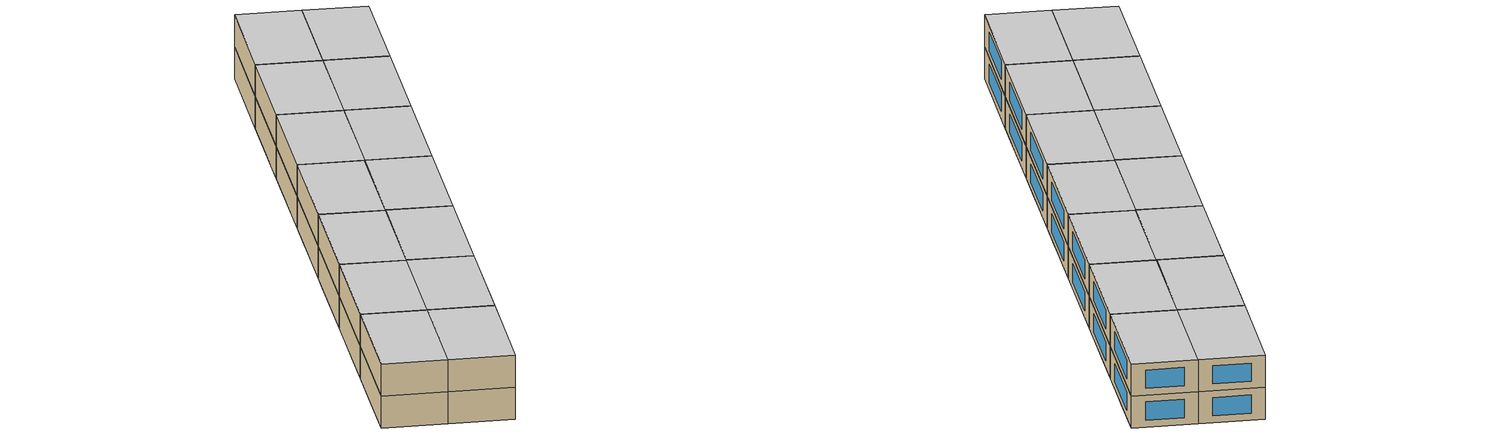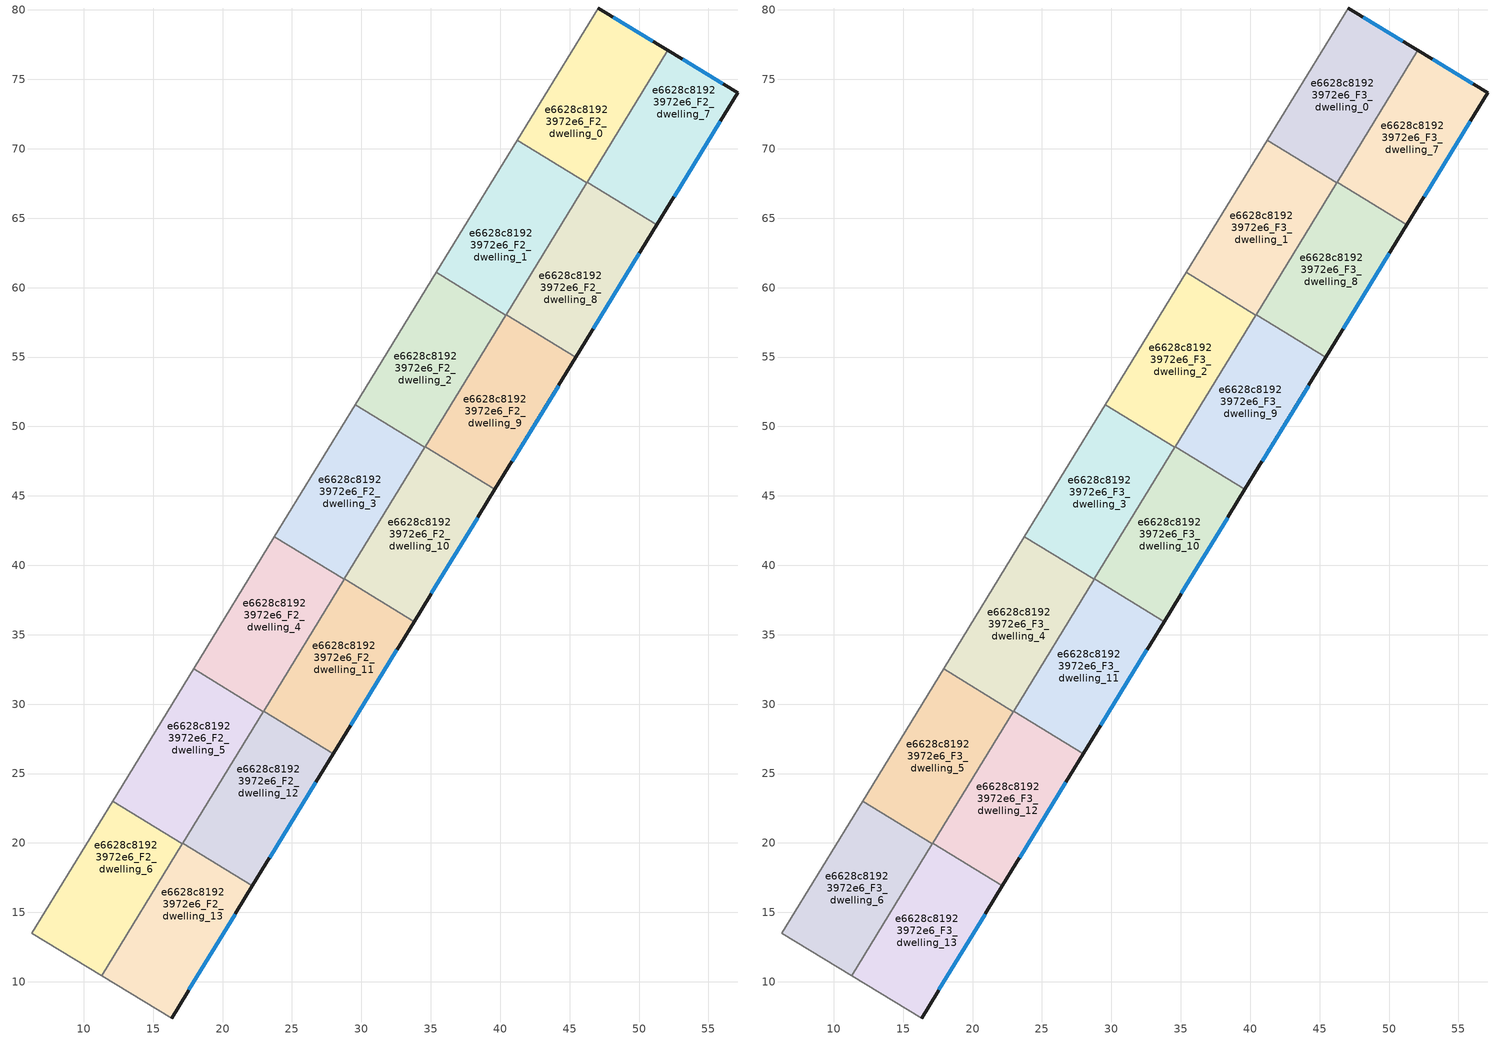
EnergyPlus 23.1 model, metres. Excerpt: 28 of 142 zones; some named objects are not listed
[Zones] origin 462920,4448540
e6628c81923972e6_F2_dwelling_0
 floor to e6628c81923972e6_F1_dwelling_1 (EU_floor_Construction): 49.36,72.65 46.64,68.2 41.62,71.27 44.34,75.72 z6
 floor to e6628c81923972e6_F1_dwelling_0 (EU_floor_Construction): 52.08,77.09 49.36,72.65 44.34,75.72 47.05,80.14 z6
 floor to e6628c81923972e6_F1_dwelling_2 (EU_floor_Construction): 46.64,68.2 46.24,67.55 41.22,70.62 41.62,71.27 z6
 wall outside (EU_wall_Construction): 52.08,77.09 47.05,80.14 z6:9
 wall adiabatic (EU_wall_Construction): 47.05,80.14 41.22,70.62 z6:9
 wall to e6628c81923972e6_F2_dwelling_1 (EU_wall_Construction): 41.22,70.62 46.24,67.55 z6:9
 wall to e6628c81923972e6_F2_dwelling_7 (EU_wall_Construction): 46.26,67.58 52.08,77.09 z6:9
 wall to e6628c81923972e6_F2_dwelling_8 (EU_wall_Construction): 46.24,67.55 46.26,67.58 z6:9
 window (EU_Window_Construction): 51,77.75 48.13,79.49 z6.64:8.36
e6628c81923972e6_F2_dwelling_1
 floor to e6628c81923972e6_F1_dwelling_3 (EU_floor_Construction): 43.92,63.76 41.2,59.31 36.18,62.38 38.9,66.83 z6
 floor to e6628c81923972e6_F1_dwelling_2 (EU_floor_Construction): 46.24,67.55 43.92,63.76 38.9,66.83 41.22,70.62 z6
 floor to e6628c81923972e6_F1_dwelling_4 (EU_floor_Construction): 41.2,59.31 40.41,58.03 35.39,61.09 36.18,62.38 z6
 wall to e6628c81923972e6_F2_dwelling_2 (EU_wall_Construction): 35.39,61.09 40.41,58.03 z6:9
 wall adiabatic (EU_wall_Construction): 41.22,70.62 35.39,61.09 z6:9
 wall to e6628c81923972e6_F2_dwelling_8 (EU_wall_Construction): 40.43,58.06 46.24,67.55 z6:9
 wall to e6628c81923972e6_F2_dwelling_9 (EU_wall_Construction): 40.41,58.03 40.43,58.06 z6:9
e6628c81923972e6_F2_dwelling_10
 floor to e6628c81923972e6_F1_dwelling_7 (EU_floor_Construction): 38.06,42.91 35.34,38.47 30.32,41.54 33.04,45.98 z6
 floor to e6628c81923972e6_F1_dwelling_6 (EU_floor_Construction): 39.63,45.47 38.06,42.91 33.04,45.98 34.61,48.54 z6
 floor to e6628c81923972e6_F1_dwelling_8 (EU_floor_Construction): 35.34,38.47 33.8,35.95 28.78,39.02 30.32,41.54 z6
 wall outside (EU_wall_Construction): 33.8,35.95 39.63,45.47 z6:9
 wall to e6628c81923972e6_F2_dwelling_9 (EU_wall_Construction): 39.63,45.47 34.61,48.54 z6:9
 wall to e6628c81923972e6_F2_dwelling_11 (EU_wall_Construction): 28.78,39.02 33.8,35.95 z6:9
 wall to e6628c81923972e6_F2_dwelling_3 (EU_wall_Construction): 34.58,48.5 28.78,39.02 z6:9
 wall to e6628c81923972e6_F2_dwelling_2 (EU_wall_Construction): 34.61,48.54 34.58,48.5 z6:9
 window (EU_Window_Construction): 35.05,37.99 38.38,43.43 z6.64:8.36
e6628c81923972e6_F2_dwelling_11
 floor to e6628c81923972e6_F1_dwelling_10 (EU_floor_Construction): 29.91,29.58 27.97,26.42 22.96,29.5 24.89,32.65 z6
 floor to e6628c81923972e6_F1_dwelling_8 (EU_floor_Construction): 33.8,35.95 32.62,34.02 27.6,37.09 28.78,39.02 z6
 floor to e6628c81923972e6_F1_dwelling_9 (EU_floor_Construction): 32.62,34.02 29.91,29.58 24.89,32.65 27.6,37.09 z6
 wall outside (EU_wall_Construction): 27.97,26.42 33.8,35.95 z6:9
 wall to e6628c81923972e6_F2_dwelling_12 (EU_wall_Construction): 22.96,29.5 27.97,26.42 z6:9
 wall to e6628c81923972e6_F2_dwelling_4 (EU_wall_Construction): 28.76,38.98 22.96,29.5 z6:9
 wall to e6628c81923972e6_F2_dwelling_3 (EU_wall_Construction): 28.78,39.02 28.76,38.98 z6:9
 window (EU_Window_Construction): 29.22,28.46 32.55,33.91 z6.64:8.36
e6628c81923972e6_F2_dwelling_12
 floor to e6628c81923972e6_F1_dwelling_12 (EU_floor_Construction): 24.47,20.7 22.15,16.9 17.13,19.97 19.45,23.77 z6
 floor to e6628c81923972e6_F1_dwelling_11 (EU_floor_Construction): 27.19,25.14 24.47,20.7 19.45,23.77 22.17,28.21 z6
 floor to e6628c81923972e6_F1_dwelling_10 (EU_floor_Construction): 27.97,26.42 27.19,25.14 22.17,28.21 22.96,29.5 z6
 wall outside (EU_wall_Construction): 22.15,16.9 27.97,26.42 z6:9
 wall to e6628c81923972e6_F2_dwelling_13 (EU_wall_Construction): 17.13,19.97 22.15,16.9 z6:9
 wall to e6628c81923972e6_F2_dwelling_5 (EU_wall_Construction): 22.93,29.46 17.13,19.97 z6:9
 wall to e6628c81923972e6_F2_dwelling_4 (EU_wall_Construction): 22.95,29.5 22.93,29.46 z6:9
 window (EU_Window_Construction): 23.4,18.94 26.73,24.38 z6.64:8.36
e6628c81923972e6_F2_dwelling_13
 floor to e6628c81923972e6_F1_dwelling_14 (EU_floor_Construction): 19.03,11.81 16.33,7.39 11.3,10.44 14.02,14.88 z6
 floor to e6628c81923972e6_F1_dwelling_13 (EU_floor_Construction): 21.75,16.25 19.03,11.81 14.02,14.88 16.73,19.32 z6
 floor to e6628c81923972e6_F1_dwelling_12 (EU_floor_Construction): 22.15,16.9 21.75,16.25 16.73,19.32 17.11,19.95 17.13,19.97 z6
 wall outside (EU_wall_Construction): 16.33,7.39 22.15,16.9 z6:9
 wall adiabatic (EU_wall_Construction): 11.3,10.44 16.33,7.39 z6:9
 wall to e6628c81923972e6_F2_dwelling_6 (EU_wall_Construction): 17.11,19.95 11.3,10.44 z6:9
 wall to e6628c81923972e6_F2_dwelling_5 (EU_wall_Construction): 17.13,19.97 17.11,19.95 z6:9
 window (EU_Window_Construction): 17.58,9.43 20.9,14.86 z6.64:8.36
e6628c81923972e6_F2_dwelling_2
 floor adiabatic (EU_floor_Construction): 38.48,54.87 35.76,50.42 30.74,53.49 33.46,57.94 z6
 floor to e6628c81923972e6_F1_dwelling_6 (EU_floor_Construction): 35.76,50.42 34.58,48.5 29.57,51.57 30.74,53.49 z6
 floor to e6628c81923972e6_F1_dwelling_4 (EU_floor_Construction): 40.41,58.03 38.48,54.87 33.46,57.94 35.39,61.09 z6
 wall to e6628c81923972e6_F2_dwelling_3 (EU_wall_Construction): 29.57,51.57 34.58,48.5 z6:9
 wall adiabatic (EU_wall_Construction): 35.39,61.09 29.57,51.57 z6:9
 wall to e6628c81923972e6_F2_dwelling_9 (EU_wall_Construction): 34.61,48.54 40.41,58.03 z6:9
e6628c81923972e6_F2_dwelling_3
 floor to e6628c81923972e6_F1_dwelling_8 (EU_floor_Construction): 30.32,41.54 28.76,38.98 23.74,42.05 25.3,44.61 z6
 floor to e6628c81923972e6_F1_dwelling_7 (EU_floor_Construction): 33.04,45.98 30.32,41.54 25.3,44.61 28.02,49.05 z6
 floor to e6628c81923972e6_F1_dwelling_6 (EU_floor_Construction): 34.58,48.5 33.04,45.98 28.02,49.05 29.57,51.57 z6
 wall to e6628c81923972e6_F2_dwelling_4 (EU_wall_Construction): 23.74,42.05 28.76,38.98 z6:9
 wall adiabatic (EU_wall_Construction): 29.57,51.57 23.74,42.05 z6:9
e6628c81923972e6_F2_dwelling_4
 floor to e6628c81923972e6_F1_dwelling_9 (EU_floor_Construction): 27.6,37.09 24.89,32.65 19.86,35.72 22.58,40.17 z6
 floor to e6628c81923972e6_F1_dwelling_10 (EU_floor_Construction): 24.89,32.65 22.93,29.46 17.91,32.53 19.86,35.72 z6
 floor to e6628c81923972e6_F1_dwelling_8 (EU_floor_Construction): 28.76,38.98 27.6,37.09 22.58,40.17 23.74,42.05 z6
 wall to e6628c81923972e6_F2_dwelling_5 (EU_wall_Construction): 17.91,32.53 22.93,29.46 z6:9
 wall adiabatic (EU_wall_Construction): 23.74,42.05 17.91,32.53 z6:9
e6628c81923972e6_F2_dwelling_5
 floor to e6628c81923972e6_F1_dwelling_11 (EU_floor_Construction): 22.17,28.21 19.45,23.77 14.43,26.84 17.15,31.28 z6
 floor to e6628c81923972e6_F1_dwelling_12 (EU_floor_Construction): 19.45,23.77 17.13,19.97 17.11,19.95 12.09,23.02 14.43,26.84 z6
 floor to e6628c81923972e6_F1_dwelling_10 (EU_floor_Construction): 22.93,29.46 22.17,28.21 17.15,31.28 17.91,32.53 z6
 wall to e6628c81923972e6_F2_dwelling_6 (EU_wall_Construction): 12.09,23.02 17.11,19.95 z6:9
 wall adiabatic (EU_wall_Construction): 17.91,32.53 12.09,23.02 z6:9
e6628c81923972e6_F2_dwelling_6
 floor to e6628c81923972e6_F1_dwelling_14 (EU_floor_Construction): 14.02,14.88 11.3,10.44 6.26,13.5 8.99,17.96 z6
 floor adiabatic (EU_floor_Construction): 17.11,19.95 14.02,14.88 8.99,17.96 12.09,23.02 z6
 wall adiabatic (EU_wall_Construction): 12.09,23.02 6.26,13.5 11.3,10.44 z6:9
e6628c81923972e6_F2_dwelling_7
 floor to e6628c81923972e6_F1_dwelling_0 (EU_floor_Construction): 57.11,74.04 54.38,69.58 49.36,72.65 52.08,77.09 z6
 floor to e6628c81923972e6_F1_dwelling_1 (EU_floor_Construction): 54.38,69.58 51.66,65.13 46.64,68.2 49.36,72.65 z6
 floor to e6628c81923972e6_F1_dwelling_2 (EU_floor_Construction): 51.66,65.13 51.28,64.51 46.26,67.58 46.64,68.2 z6
 wall outside (EU_wall_Construction): 51.28,64.51 57.11,74.04 52.08,77.09 z6:9
 wall to e6628c81923972e6_F2_dwelling_8 (EU_wall_Construction): 46.26,67.58 51.28,64.51 z6:9
 window (EU_Window_Construction): 56.03,74.7 53.15,76.44 / 52.53,66.55 55.86,72 z6.64:8.36
e6628c81923972e6_F2_dwelling_8
 floor to e6628c81923972e6_F1_dwelling_2 (EU_floor_Construction): 51.28,64.51 48.94,60.69 43.92,63.76 46.26,67.58 z6
 floor to e6628c81923972e6_F1_dwelling_3 (EU_floor_Construction): 48.94,60.69 46.22,56.24 41.2,59.31 43.92,63.76 z6
 floor to e6628c81923972e6_F1_dwelling_4 (EU_floor_Construction): 46.22,56.24 45.45,54.99 40.43,58.06 41.2,59.31 z6
 wall outside (EU_wall_Construction): 45.45,54.99 51.28,64.51 z6:9
 wall to e6628c81923972e6_F2_dwelling_9 (EU_wall_Construction): 40.43,58.06 45.45,54.99 z6:9
 window (EU_Window_Construction): 46.7,57.03 50.03,62.47 z6.64:8.36
e6628c81923972e6_F2_dwelling_9
 floor to e6628c81923972e6_F1_dwelling_4 (EU_floor_Construction): 45.45,54.99 43.5,51.8 38.48,54.87 40.43,58.06 z6
 floor to e6628c81923972e6_F1_dwelling_5 (EU_floor_Construction): 43.5,51.8 40.78,47.35 35.76,50.42 38.48,54.87 z6
 floor to e6628c81923972e6_F1_dwelling_6 (EU_floor_Construction): 40.78,47.35 39.63,45.47 34.61,48.54 35.76,50.42 z6
 wall outside (EU_wall_Construction): 39.63,45.47 45.45,54.99 z6:9
 window (EU_Window_Construction): 40.87,47.51 44.2,52.95 z6.64:8.36
e6628c81923972e6_F3_dwelling_0
 floor to e6628c81923972e6_F2_dwelling_0 (EU_floor_Construction): 52.08,77.09 46.24,67.55 41.22,70.62 47.05,80.14 z9
 wall outside (EU_wall_Construction): 52.08,77.09 47.05,80.14 z9:12
 wall adiabatic (EU_wall_Construction): 47.05,80.14 41.22,70.62 z9:12
 wall to e6628c81923972e6_F3_dwelling_1 (EU_wall_Construction): 41.22,70.62 46.24,67.55 z9:12
 wall to e6628c81923972e6_F3_dwelling_7 (EU_wall_Construction): 46.26,67.58 52.08,77.09 z9:12
 wall to e6628c81923972e6_F3_dwelling_8 (EU_wall_Construction): 46.24,67.55 46.26,67.58 z9:12
 window (EU_Window_Construction): 51,77.75 48.13,79.49 z9.64:11.36
 ceiling to e6628c81923972e6_F4_dwelling_0 (EU_floor_Construction): 46.24,67.55 52.08,77.09 47.05,80.14 41.22,70.62 z12
e6628c81923972e6_F3_dwelling_1
 floor to e6628c81923972e6_F2_dwelling_1 (EU_floor_Construction): 46.24,67.55 40.41,58.03 35.39,61.09 41.22,70.62 z9
 wall to e6628c81923972e6_F3_dwelling_2 (EU_wall_Construction): 35.39,61.09 40.41,58.03 z9:12
 wall adiabatic (EU_wall_Construction): 41.22,70.62 35.39,61.09 z9:12
 wall to e6628c81923972e6_F3_dwelling_8 (EU_wall_Construction): 40.43,58.06 46.24,67.55 z9:12
 wall to e6628c81923972e6_F3_dwelling_9 (EU_wall_Construction): 40.41,58.03 40.43,58.06 z9:12
 ceiling to e6628c81923972e6_F4_dwelling_1 (EU_floor_Construction): 40.41,58.03 46.24,67.55 41.22,70.62 35.39,61.09 z12
e6628c81923972e6_F3_dwelling_10
 floor to e6628c81923972e6_F2_dwelling_10 (EU_floor_Construction): 39.63,45.47 33.8,35.95 28.78,39.02 34.61,48.54 z9
 wall outside (EU_wall_Construction): 33.8,35.95 39.63,45.47 z9:12
 wall to e6628c81923972e6_F3_dwelling_9 (EU_wall_Construction): 39.63,45.47 34.61,48.54 z9:12
 wall to e6628c81923972e6_F3_dwelling_11 (EU_wall_Construction): 28.78,39.02 33.8,35.95 z9:12
 wall to e6628c81923972e6_F3_dwelling_3 (EU_wall_Construction): 34.58,48.5 28.78,39.02 z9:12
 wall to e6628c81923972e6_F3_dwelling_2 (EU_wall_Construction): 34.61,48.54 34.58,48.5 z9:12
 window (EU_Window_Construction): 35.05,37.99 38.38,43.43 z9.64:11.36
 ceiling to e6628c81923972e6_F4_dwelling_10 (EU_floor_Construction): 33.8,35.95 39.63,45.47 34.61,48.54 28.78,39.02 z12
e6628c81923972e6_F3_dwelling_11
 floor to e6628c81923972e6_F2_dwelling_11 (EU_floor_Construction): 33.8,35.95 27.97,26.42 22.96,29.5 28.78,39.02 z9
 wall outside (EU_wall_Construction): 27.97,26.42 33.8,35.95 z9:12
 wall to e6628c81923972e6_F3_dwelling_12 (EU_wall_Construction): 22.96,29.5 27.97,26.42 z9:12
 wall to e6628c81923972e6_F3_dwelling_4 (EU_wall_Construction): 28.76,38.98 22.96,29.5 z9:12
 wall to e6628c81923972e6_F3_dwelling_3 (EU_wall_Construction): 28.78,39.02 28.76,38.98 z9:12
 window (EU_Window_Construction): 29.22,28.46 32.55,33.91 z9.64:11.36
 ceiling to e6628c81923972e6_F4_dwelling_11 (EU_floor_Construction): 27.97,26.42 33.8,35.95 28.78,39.02 22.96,29.5 z12
e6628c81923972e6_F3_dwelling_12
 floor to e6628c81923972e6_F2_dwelling_12 (EU_floor_Construction): 27.97,26.42 22.15,16.9 17.13,19.97 22.96,29.5 z9
 wall outside (EU_wall_Construction): 22.15,16.9 27.97,26.42 z9:12
 wall to e6628c81923972e6_F3_dwelling_13 (EU_wall_Construction): 17.13,19.97 22.15,16.9 z9:12
 wall to e6628c81923972e6_F3_dwelling_5 (EU_wall_Construction): 22.93,29.46 17.13,19.97 z9:12
 wall to e6628c81923972e6_F3_dwelling_4 (EU_wall_Construction): 22.95,29.5 22.93,29.46 z9:12
 window (EU_Window_Construction): 23.4,18.94 26.73,24.38 z9.64:11.36
 ceiling to e6628c81923972e6_F4_dwelling_12 (EU_floor_Construction): 22.15,16.9 27.97,26.42 22.96,29.5 17.13,19.97 z12
e6628c81923972e6_F3_dwelling_13
 floor to e6628c81923972e6_F2_dwelling_13 (EU_floor_Construction): 22.15,16.9 16.33,7.39 11.3,10.44 17.13,19.97 z9
 wall outside (EU_wall_Construction): 16.33,7.39 22.15,16.9 z9:12
 wall adiabatic (EU_wall_Construction): 11.3,10.44 16.33,7.39 z9:12
 wall to e6628c81923972e6_F3_dwelling_6 (EU_wall_Construction): 17.11,19.95 11.3,10.44 z9:12
 wall to e6628c81923972e6_F3_dwelling_5 (EU_wall_Construction): 17.13,19.97 17.11,19.95 z9:12
 window (EU_Window_Construction): 17.58,9.43 20.9,14.86 z9.64:11.36
 ceiling to e6628c81923972e6_F4_dwelling_13 (EU_floor_Construction): 16.33,7.39 22.15,16.9 17.13,19.97 11.3,10.44 z12
e6628c81923972e6_F3_dwelling_2
 floor to e6628c81923972e6_F2_dwelling_2 (EU_floor_Construction): 40.41,58.03 34.58,48.5 29.57,51.57 35.39,61.09 z9
 wall to e6628c81923972e6_F3_dwelling_3 (EU_wall_Construction): 29.57,51.57 34.58,48.5 z9:12
 wall adiabatic (EU_wall_Construction): 35.39,61.09 29.57,51.57 z9:12
 wall to e6628c81923972e6_F3_dwelling_9 (EU_wall_Construction): 34.61,48.54 40.41,58.03 z9:12
 ceiling to e6628c81923972e6_F4_dwelling_2 (EU_floor_Construction): 34.58,48.5 40.41,58.03 35.39,61.09 29.57,51.57 z12
e6628c81923972e6_F3_dwelling_3
 floor to e6628c81923972e6_F2_dwelling_3 (EU_floor_Construction): 34.58,48.5 28.76,38.98 23.74,42.05 29.57,51.57 z9
 wall to e6628c81923972e6_F3_dwelling_4 (EU_wall_Construction): 23.74,42.05 28.76,38.98 z9:12
 wall adiabatic (EU_wall_Construction): 29.57,51.57 23.74,42.05 z9:12
 ceiling to e6628c81923972e6_F4_dwelling_3 (EU_floor_Construction): 28.76,38.98 34.58,48.5 29.57,51.57 23.74,42.05 z12
e6628c81923972e6_F3_dwelling_4
 floor to e6628c81923972e6_F2_dwelling_4 (EU_floor_Construction): 28.76,38.98 22.93,29.46 17.91,32.53 23.74,42.05 z9
 wall to e6628c81923972e6_F3_dwelling_5 (EU_wall_Construction): 17.91,32.53 22.93,29.46 z9:12
 wall adiabatic (EU_wall_Construction): 23.74,42.05 17.91,32.53 z9:12
 ceiling to e6628c81923972e6_F4_dwelling_4 (EU_floor_Construction): 22.93,29.46 28.76,38.98 23.74,42.05 17.91,32.53 z12
e6628c81923972e6_F3_dwelling_5
 floor to e6628c81923972e6_F2_dwelling_5 (EU_floor_Construction): 22.93,29.46 17.11,19.95 12.09,23.02 17.91,32.53 z9
 wall to e6628c81923972e6_F3_dwelling_6 (EU_wall_Construction): 12.09,23.02 17.11,19.95 z9:12
 wall adiabatic (EU_wall_Construction): 17.91,32.53 12.09,23.02 z9:12
 ceiling to e6628c81923972e6_F4_dwelling_5 (EU_floor_Construction): 17.11,19.95 22.93,29.46 17.91,32.53 12.09,23.02 z12
e6628c81923972e6_F3_dwelling_6
 floor to e6628c81923972e6_F2_dwelling_6 (EU_floor_Construction): 17.11,19.95 11.3,10.44 6.26,13.5 12.09,23.02 z9
 wall adiabatic (EU_wall_Construction): 12.09,23.02 6.26,13.5 11.3,10.44 z9:12
 ceiling to e6628c81923972e6_F4_dwelling_6 (EU_floor_Construction): 11.3,10.44 17.11,19.95 12.09,23.02 6.26,13.5 z12
e6628c81923972e6_F3_dwelling_7
 floor to e6628c81923972e6_F2_dwelling_7 (EU_floor_Construction): 57.11,74.04 51.28,64.51 46.26,67.58 52.08,77.09 z9
 wall outside (EU_wall_Construction): 51.28,64.51 57.11,74.04 52.08,77.09 z9:12
 wall to e6628c81923972e6_F3_dwelling_8 (EU_wall_Construction): 46.26,67.58 51.28,64.51 z9:12
 window (EU_Window_Construction): 56.03,74.7 53.15,76.44 / 52.53,66.55 55.86,72 z9.64:11.36
 ceiling to e6628c81923972e6_F4_dwelling_7 (EU_floor_Construction): 51.28,64.51 57.11,74.04 52.08,77.09 46.26,67.58 z12
e6628c81923972e6_F3_dwelling_8
 floor to e6628c81923972e6_F2_dwelling_8 (EU_floor_Construction): 51.28,64.51 45.45,54.99 40.43,58.06 46.26,67.58 z9
 wall outside (EU_wall_Construction): 45.45,54.99 51.28,64.51 z9:12
 wall to e6628c81923972e6_F3_dwelling_9 (EU_wall_Construction): 40.43,58.06 45.45,54.99 z9:12
 window (EU_Window_Construction): 46.7,57.03 50.03,62.47 z9.64:11.36
 ceiling to e6628c81923972e6_F4_dwelling_8 (EU_floor_Construction): 45.45,54.99 51.28,64.51 46.26,67.58 40.43,58.06 z12
e6628c81923972e6_F3_dwelling_9
 floor to e6628c81923972e6_F2_dwelling_9 (EU_floor_Construction): 45.45,54.99 39.63,45.47 34.61,48.54 40.43,58.06 z9
 wall outside (EU_wall_Construction): 39.63,45.47 45.45,54.99 z9:12
 window (EU_Window_Construction): 40.87,47.51 44.2,52.95 z9.64:11.36
 ceiling to e6628c81923972e6_F4_dwelling_9 (EU_floor_Construction): 39.63,45.47 45.45,54.99 40.43,58.06 34.61,48.54 z12
[Building]
EU S2 Campaign: North Axis=0; Terrain=City; Solar Distribution=FullExterior
[Site:Location]
Yerevan-Zvartnots.Intl.AP: Latitude=40.15; Longitude=44.383; Time Zone=4; Elevation=854
[SizingPeriod:WeatherFileDays]
AnnualSizingPeriod: Begin Month=1; Begin Day of Month=1; End Month=12; End Day of Month=31; Day of Week for Start Day=Monday; Use Weather File Daylight Saving Period=No; Use Weather File Rain and Snow Indicators=No
[MATERIAL]
EU_InternalMass_Material: Roughness=MediumRough; Thickness=0.1; Conductivity=1; Density=1800; Specific Heat=900; Thermal Absorptance=0.9; Solar Absorptance=0.7; Visible Absorptance=0.7
[MATERIAL:NOMASS] Roughness=MediumRough; Thermal Absorptance=0.9; Solar Absorptance=0.7; Visible Absorptance=0.7
Name | Thermal Resistance
EU_wall_NoMass | 1.05043
EU_floor_NoMass | 0.478065
[WINDOWMATERIAL:SIMPLEGLAZINGSYSTEM]
EU_Window_SimpleGlazing: UFactor=2.5566; Solar Heat Gain Coefficient=0.75; Visible Transmittance=0.75
[CONSTRUCTION]
EU_wall_Construction: EU_wall_NoMass
EU_floor_Construction: EU_floor_NoMass
EU_Window_Construction: EU_Window_SimpleGlazing
EU_InternalMass_Construction: EU_InternalMass_Material
[ZONE] Type=1; Multiplier=1; Ceiling Height=autocalculate; Floor Area=autocalculate; Part of Total Floor Area=Yes
Name | Volume
e6628c81923972e6_F2_dwelling_0; e6628c81923972e6_F3_dwelling_0 | 197.069
e6628c81923972e6_F2_dwelling_1; e6628c81923972e6_F3_dwelling_1; e6628c81923972e6_F2_dwelling_3; e6628c81923972e6_F3_dwelling_3 | 197.068
e6628c81923972e6_F2_dwelling_10; e6628c81923972e6_F3_dwelling_10 | 197.058
e6628c81923972e6_F2_dwelling_11; e6628c81923972e6_F3_dwelling_11 | 197.057
e6628c81923972e6_F2_dwelling_12; e6628c81923972e6_F3_dwelling_12 | 197.076
e6628c81923972e6_F2_dwelling_13; e6628c81923972e6_F3_dwelling_13 | 197.071
e6628c81923972e6_F2_dwelling_2; e6628c81923972e6_F3_dwelling_2 | 197.05
e6628c81923972e6_F2_dwelling_4; e6628c81923972e6_F3_dwelling_4 | 197.063
e6628c81923972e6_F2_dwelling_5; e6628c81923972e6_F3_dwelling_5; e6628c81923972e6_F2_dwelling_7; e6628c81923972e6_F3_dwelling_7 | 197.055
e6628c81923972e6_F2_dwelling_6; e6628c81923972e6_F3_dwelling_6 | 197.06
e6628c81923972e6_F2_dwelling_8; e6628c81923972e6_F3_dwelling_8 | 197.074
e6628c81923972e6_F2_dwelling_9; e6628c81923972e6_F3_dwelling_9 | 197.078
[INTERNALMASS] Construction=EU_InternalMass_Construction
Name | Zone or ZoneList | Surface Area
e6628c81923972e6_F2_dwelling_0_EU_InternalMass | e6628c81923972e6_F2_dwelling_0 | 65.6898
e6628c81923972e6_F2_dwelling_1_EU_InternalMass | e6628c81923972e6_F2_dwelling_1 | 65.6892
e6628c81923972e6_F2_dwelling_2_EU_InternalMass | e6628c81923972e6_F2_dwelling_2 | 65.6834
e6628c81923972e6_F2_dwelling_3_EU_InternalMass | e6628c81923972e6_F2_dwelling_3 | 65.6893
e6628c81923972e6_F2_dwelling_4_EU_InternalMass | e6628c81923972e6_F2_dwelling_4 | 65.6879
e6628c81923972e6_F2_dwelling_5_EU_InternalMass | e6628c81923972e6_F2_dwelling_5 | 65.6849
e6628c81923972e6_F2_dwelling_6_EU_InternalMass | e6628c81923972e6_F2_dwelling_6 | 65.6867
e6628c81923972e6_F2_dwelling_7_EU_InternalMass | e6628c81923972e6_F2_dwelling_7 | 65.6851
e6628c81923972e6_F2_dwelling_8_EU_InternalMass | e6628c81923972e6_F2_dwelling_8 | 65.6912
e6628c81923972e6_F2_dwelling_9_EU_InternalMass | e6628c81923972e6_F2_dwelling_9 | 65.6925
e6628c81923972e6_F2_dwelling_10_EU_InternalMass | e6628c81923972e6_F2_dwelling_10 | 65.6862
e6628c81923972e6_F2_dwelling_11_EU_InternalMass | e6628c81923972e6_F2_dwelling_11 | 65.6858
e6628c81923972e6_F2_dwelling_12_EU_InternalMass | e6628c81923972e6_F2_dwelling_12 | 65.6921
e6628c81923972e6_F2_dwelling_13_EU_InternalMass | e6628c81923972e6_F2_dwelling_13 | 65.6905
e6628c81923972e6_F3_dwelling_0_EU_InternalMass | e6628c81923972e6_F3_dwelling_0 | 65.6898
e6628c81923972e6_F3_dwelling_1_EU_InternalMass | e6628c81923972e6_F3_dwelling_1 | 65.6892
e6628c81923972e6_F3_dwelling_2_EU_InternalMass | e6628c81923972e6_F3_dwelling_2 | 65.6834
e6628c81923972e6_F3_dwelling_3_EU_InternalMass | e6628c81923972e6_F3_dwelling_3 | 65.6893
e6628c81923972e6_F3_dwelling_4_EU_InternalMass | e6628c81923972e6_F3_dwelling_4 | 65.6879
e6628c81923972e6_F3_dwelling_5_EU_InternalMass | e6628c81923972e6_F3_dwelling_5 | 65.6849
e6628c81923972e6_F3_dwelling_6_EU_InternalMass | e6628c81923972e6_F3_dwelling_6 | 65.6867
e6628c81923972e6_F3_dwelling_7_EU_InternalMass | e6628c81923972e6_F3_dwelling_7 | 65.6851
e6628c81923972e6_F3_dwelling_8_EU_InternalMass | e6628c81923972e6_F3_dwelling_8 | 65.6912
e6628c81923972e6_F3_dwelling_9_EU_InternalMass | e6628c81923972e6_F3_dwelling_9 | 65.6925
e6628c81923972e6_F3_dwelling_10_EU_InternalMass | e6628c81923972e6_F3_dwelling_10 | 65.6862
e6628c81923972e6_F3_dwelling_11_EU_InternalMass | e6628c81923972e6_F3_dwelling_11 | 65.6858
e6628c81923972e6_F3_dwelling_12_EU_InternalMass | e6628c81923972e6_F3_dwelling_12 | 65.6921
e6628c81923972e6_F3_dwelling_13_EU_InternalMass | e6628c81923972e6_F3_dwelling_13 | 65.6905
[OTHEREQUIPMENT] Fuel Type=Electricity; Design Level Calculation Method=Watts/Area; Power per Zone Floor Area=1; Fraction Latent=0; Fraction Radiant=0; Fraction Lost=0; Carbon Dioxide Generation Rate=0; EndUse Subcategory=EU_Step8_InternalGains
Name | Zone or ZoneList or Space or SpaceList | Schedule
EU_Step8_InternalGain_e6628c81923972e6_F2_dwelling_0_f000 | e6628c81923972e6_F2_dwelling_0 | EU_Step8_GainSchedule_e6628c81923972e6_F2_dwelling_0_f000
EU_Step8_InternalGain_e6628c81923972e6_F2_dwelling_1_f000 | e6628c81923972e6_F2_dwelling_1 | EU_Step8_GainSchedule_e6628c81923972e6_F2_dwelling_1_f000
EU_Step8_InternalGain_e6628c81923972e6_F2_dwelling_2_f000 | e6628c81923972e6_F2_dwelling_2 | EU_Step8_GainSchedule_e6628c81923972e6_F2_dwelling_2_f000
EU_Step8_InternalGain_e6628c81923972e6_F2_dwelling_3_f000 | e6628c81923972e6_F2_dwelling_3 | EU_Step8_GainSchedule_e6628c81923972e6_F2_dwelling_3_f000
EU_Step8_InternalGain_e6628c81923972e6_F2_dwelling_4_f000 | e6628c81923972e6_F2_dwelling_4 | EU_Step8_GainSchedule_e6628c81923972e6_F2_dwelling_4_f000
EU_Step8_InternalGain_e6628c81923972e6_F2_dwelling_5_f000 | e6628c81923972e6_F2_dwelling_5 | EU_Step8_GainSchedule_e6628c81923972e6_F2_dwelling_5_f000
EU_Step8_InternalGain_e6628c81923972e6_F2_dwelling_6_f000 | e6628c81923972e6_F2_dwelling_6 | EU_Step8_GainSchedule_e6628c81923972e6_F2_dwelling_6_f000
EU_Step8_InternalGain_e6628c81923972e6_F2_dwelling_7_f000 | e6628c81923972e6_F2_dwelling_7 | EU_Step8_GainSchedule_e6628c81923972e6_F2_dwelling_7_f000
EU_Step8_InternalGain_e6628c81923972e6_F2_dwelling_8_f000 | e6628c81923972e6_F2_dwelling_8 | EU_Step8_GainSchedule_e6628c81923972e6_F2_dwelling_8_f000
EU_Step8_InternalGain_e6628c81923972e6_F2_dwelling_9_f000 | e6628c81923972e6_F2_dwelling_9 | EU_Step8_GainSchedule_e6628c81923972e6_F2_dwelling_9_f000
EU_Step8_InternalGain_e6628c81923972e6_F2_dwelling_10_f000 | e6628c81923972e6_F2_dwelling_10 | EU_Step8_GainSchedule_e6628c81923972e6_F2_dwelling_10_f000
EU_Step8_InternalGain_e6628c81923972e6_F2_dwelling_11_f000 | e6628c81923972e6_F2_dwelling_11 | EU_Step8_GainSchedule_e6628c81923972e6_F2_dwelling_11_f000
EU_Step8_InternalGain_e6628c81923972e6_F2_dwelling_12_f000 | e6628c81923972e6_F2_dwelling_12 | EU_Step8_GainSchedule_e6628c81923972e6_F2_dwelling_12_f000
EU_Step8_InternalGain_e6628c81923972e6_F2_dwelling_13_f000 | e6628c81923972e6_F2_dwelling_13 | EU_Step8_GainSchedule_e6628c81923972e6_F2_dwelling_13_f000
EU_Step8_InternalGain_e6628c81923972e6_F3_dwelling_0_f000 | e6628c81923972e6_F3_dwelling_0 | EU_Step8_GainSchedule_e6628c81923972e6_F3_dwelling_0_f000
EU_Step8_InternalGain_e6628c81923972e6_F3_dwelling_1_f000 | e6628c81923972e6_F3_dwelling_1 | EU_Step8_GainSchedule_e6628c81923972e6_F3_dwelling_1_f000
EU_Step8_InternalGain_e6628c81923972e6_F3_dwelling_2_f000 | e6628c81923972e6_F3_dwelling_2 | EU_Step8_GainSchedule_e6628c81923972e6_F3_dwelling_2_f000
EU_Step8_InternalGain_e6628c81923972e6_F3_dwelling_3_f000 | e6628c81923972e6_F3_dwelling_3 | EU_Step8_GainSchedule_e6628c81923972e6_F3_dwelling_3_f000
EU_Step8_InternalGain_e6628c81923972e6_F3_dwelling_4_f000 | e6628c81923972e6_F3_dwelling_4 | EU_Step8_GainSchedule_e6628c81923972e6_F3_dwelling_4_f000
EU_Step8_InternalGain_e6628c81923972e6_F3_dwelling_5_f000 | e6628c81923972e6_F3_dwelling_5 | EU_Step8_GainSchedule_e6628c81923972e6_F3_dwelling_5_f000
EU_Step8_InternalGain_e6628c81923972e6_F3_dwelling_6_f000 | e6628c81923972e6_F3_dwelling_6 | EU_Step8_GainSchedule_e6628c81923972e6_F3_dwelling_6_f000
EU_Step8_InternalGain_e6628c81923972e6_F3_dwelling_7_f000 | e6628c81923972e6_F3_dwelling_7 | EU_Step8_GainSchedule_e6628c81923972e6_F3_dwelling_7_f000
EU_Step8_InternalGain_e6628c81923972e6_F3_dwelling_8_f000 | e6628c81923972e6_F3_dwelling_8 | EU_Step8_GainSchedule_e6628c81923972e6_F3_dwelling_8_f000
EU_Step8_InternalGain_e6628c81923972e6_F3_dwelling_9_f000 | e6628c81923972e6_F3_dwelling_9 | EU_Step8_GainSchedule_e6628c81923972e6_F3_dwelling_9_f000
EU_Step8_InternalGain_e6628c81923972e6_F3_dwelling_10_f000 | e6628c81923972e6_F3_dwelling_10 | EU_Step8_GainSchedule_e6628c81923972e6_F3_dwelling_10_f000
EU_Step8_InternalGain_e6628c81923972e6_F3_dwelling_11_f000 | e6628c81923972e6_F3_dwelling_11 | EU_Step8_GainSchedule_e6628c81923972e6_F3_dwelling_11_f000
EU_Step8_InternalGain_e6628c81923972e6_F3_dwelling_12_f000 | e6628c81923972e6_F3_dwelling_12 | EU_Step8_GainSchedule_e6628c81923972e6_F3_dwelling_12_f000
EU_Step8_InternalGain_e6628c81923972e6_F3_dwelling_13_f000 | e6628c81923972e6_F3_dwelling_13 | EU_Step8_GainSchedule_e6628c81923972e6_F3_dwelling_13_f000
[ZONEVENTILATION:DESIGNFLOWRATE] Schedule=EU_AlwaysOn; Design Flow Rate Calculation Method=AirChanges/Hour; Air Changes per Hour=0.557805; Ventilation Type=Natural; Fan Pressure Rise=0; Fan Total Efficiency=1; Constant Term Coefficient=1; Temperature Term Coefficient=0; Velocity Term Coefficient=0; Velocity Squared Term Coefficient=0; Minimum Indoor Temperature=-100; Maximum Indoor Temperature=100; Delta Temperature=-100; Minimum Outdoor Temperature=-100; Maximum Outdoor Temperature=100; Maximum Wind Speed=40
Name | Zone or ZoneList or Space or SpaceList
EU_ConstantAir_e6628c81923972e6_F2_dwelling_0 | e6628c81923972e6_F2_dwelling_0
EU_ConstantAir_e6628c81923972e6_F2_dwelling_1 | e6628c81923972e6_F2_dwelling_1
EU_ConstantAir_e6628c81923972e6_F2_dwelling_2 | e6628c81923972e6_F2_dwelling_2
EU_ConstantAir_e6628c81923972e6_F2_dwelling_3 | e6628c81923972e6_F2_dwelling_3
EU_ConstantAir_e6628c81923972e6_F2_dwelling_4 | e6628c81923972e6_F2_dwelling_4
EU_ConstantAir_e6628c81923972e6_F2_dwelling_5 | e6628c81923972e6_F2_dwelling_5
EU_ConstantAir_e6628c81923972e6_F2_dwelling_6 | e6628c81923972e6_F2_dwelling_6
EU_ConstantAir_e6628c81923972e6_F2_dwelling_7 | e6628c81923972e6_F2_dwelling_7
EU_ConstantAir_e6628c81923972e6_F2_dwelling_8 | e6628c81923972e6_F2_dwelling_8
EU_ConstantAir_e6628c81923972e6_F2_dwelling_9 | e6628c81923972e6_F2_dwelling_9
EU_ConstantAir_e6628c81923972e6_F2_dwelling_10 | e6628c81923972e6_F2_dwelling_10
EU_ConstantAir_e6628c81923972e6_F2_dwelling_11 | e6628c81923972e6_F2_dwelling_11
EU_ConstantAir_e6628c81923972e6_F2_dwelling_12 | e6628c81923972e6_F2_dwelling_12
EU_ConstantAir_e6628c81923972e6_F2_dwelling_13 | e6628c81923972e6_F2_dwelling_13
EU_ConstantAir_e6628c81923972e6_F3_dwelling_0 | e6628c81923972e6_F3_dwelling_0
EU_ConstantAir_e6628c81923972e6_F3_dwelling_1 | e6628c81923972e6_F3_dwelling_1
EU_ConstantAir_e6628c81923972e6_F3_dwelling_2 | e6628c81923972e6_F3_dwelling_2
EU_ConstantAir_e6628c81923972e6_F3_dwelling_3 | e6628c81923972e6_F3_dwelling_3
EU_ConstantAir_e6628c81923972e6_F3_dwelling_4 | e6628c81923972e6_F3_dwelling_4
EU_ConstantAir_e6628c81923972e6_F3_dwelling_5 | e6628c81923972e6_F3_dwelling_5
EU_ConstantAir_e6628c81923972e6_F3_dwelling_6 | e6628c81923972e6_F3_dwelling_6
EU_ConstantAir_e6628c81923972e6_F3_dwelling_7 | e6628c81923972e6_F3_dwelling_7
EU_ConstantAir_e6628c81923972e6_F3_dwelling_8 | e6628c81923972e6_F3_dwelling_8
EU_ConstantAir_e6628c81923972e6_F3_dwelling_9 | e6628c81923972e6_F3_dwelling_9
EU_ConstantAir_e6628c81923972e6_F3_dwelling_10 | e6628c81923972e6_F3_dwelling_10
EU_ConstantAir_e6628c81923972e6_F3_dwelling_11 | e6628c81923972e6_F3_dwelling_11
EU_ConstantAir_e6628c81923972e6_F3_dwelling_12 | e6628c81923972e6_F3_dwelling_12
EU_ConstantAir_e6628c81923972e6_F3_dwelling_13 | e6628c81923972e6_F3_dwelling_13
[HVACTEMPLATE:THERMOSTAT] Constant Heating Setpoint=20; Constant Cooling Setpoint=50
EU_HeatOnly_e6628c81923972e6_F2_dwelling_1; EU_HeatOnly_e6628c81923972e6_F2_dwelling_2; EU_HeatOnly_e6628c81923972e6_F2_dwelling_3; EU_HeatOnly_e6628c81923972e6_F2_dwelling_4; EU_HeatOnly_e6628c81923972e6_F2_dwelling_5; EU_HeatOnly_e6628c81923972e6_F2_dwelling_6; EU_HeatOnly_e6628c81923972e6_F2_dwelling_7; EU_HeatOnly_e6628c81923972e6_F2_dwelling_8; EU_HeatOnly_e6628c81923972e6_F2_dwelling_9; EU_HeatOnly_e6628c81923972e6_F2_dwelling_10; EU_HeatOnly_e6628c81923972e6_F2_dwelling_11; EU_HeatOnly_e6628c81923972e6_F2_dwelling_12; EU_HeatOnly_e6628c81923972e6_F2_dwelling_13; EU_HeatOnly_e6628c81923972e6_F3_dwelling_0; EU_HeatOnly_e6628c81923972e6_F3_dwelling_1; EU_HeatOnly_e6628c81923972e6_F3_dwelling_2; EU_HeatOnly_e6628c81923972e6_F3_dwelling_3; EU_HeatOnly_e6628c81923972e6_F3_dwelling_4; EU_HeatOnly_e6628c81923972e6_F3_dwelling_5; EU_HeatOnly_e6628c81923972e6_F3_dwelling_6; EU_HeatOnly_e6628c81923972e6_F3_dwelling_7; EU_HeatOnly_e6628c81923972e6_F3_dwelling_8; EU_HeatOnly_e6628c81923972e6_F3_dwelling_9; EU_HeatOnly_e6628c81923972e6_F3_dwelling_10; EU_HeatOnly_e6628c81923972e6_F3_dwelling_11; EU_HeatOnly_e6628c81923972e6_F3_dwelling_12; EU_HeatOnly_e6628c81923972e6_F3_dwelling_13; EU_HeatOnly_e6628c81923972e6_F4_dwelling_0; EU_HeatOnly_e6628c81923972e6_F4_dwelling_1; EU_HeatOnly_e6628c81923972e6_F4_dwelling_2; EU_HeatOnly_e6628c81923972e6_F4_dwelling_3; EU_HeatOnly_e6628c81923972e6_F4_dwelling_4; EU_HeatOnly_e6628c81923972e6_F4_dwelling_5; EU_HeatOnly_e6628c81923972e6_F4_dwelling_6; EU_HeatOnly_e6628c81923972e6_F4_dwelling_7; EU_HeatOnly_e6628c81923972e6_F4_dwelling_8; EU_HeatOnly_e6628c81923972e6_F4_dwelling_9; EU_HeatOnly_e6628c81923972e6_F4_dwelling_10; EU_HeatOnly_e6628c81923972e6_F4_dwelling_11; EU_HeatOnly_e6628c81923972e6_F4_dwelling_12; EU_HeatOnly_e6628c81923972e6_F4_dwelling_13; EU_HeatOnly_e6628c81923972e6_F5_dwelling_0; EU_HeatOnly_e6628c81923972e6_F5_dwelling_1; EU_HeatOnly_e6628c81923972e6_F5_dwelling_2; EU_HeatOnly_e6628c81923972e6_F5_dwelling_3; EU_HeatOnly_e6628c81923972e6_F5_dwelling_4; EU_HeatOnly_e6628c81923972e6_F5_dwelling_5; EU_HeatOnly_e6628c81923972e6_F5_dwelling_6; EU_HeatOnly_e6628c81923972e6_F5_dwelling_7; EU_HeatOnly_e6628c81923972e6_F5_dwelling_8; EU_HeatOnly_e6628c81923972e6_F5_dwelling_9; EU_HeatOnly_e6628c81923972e6_F5_dwelling_10; EU_HeatOnly_e6628c81923972e6_F5_dwelling_11; EU_HeatOnly_e6628c81923972e6_F5_dwelling_12; EU_HeatOnly_e6628c81923972e6_F5_dwelling_13; EU_HeatOnly_e6628c81923972e6_F6_dwelling_0; EU_HeatOnly_e6628c81923972e6_F6_dwelling_1; EU_HeatOnly_e6628c81923972e6_F6_dwelling_2; EU_HeatOnly_e6628c81923972e6_F6_dwelling_3; EU_HeatOnly_e6628c81923972e6_F6_dwelling_4; EU_HeatOnly_e6628c81923972e6_F6_dwelling_5; EU_HeatOnly_e6628c81923972e6_F6_dwelling_6; EU_HeatOnly_e6628c81923972e6_F6_dwelling_7; EU_HeatOnly_e6628c81923972e6_F6_dwelling_8; EU_HeatOnly_e6628c81923972e6_F6_dwelling_9; EU_HeatOnly_e6628c81923972e6_F6_dwelling_10; EU_HeatOnly_e6628c81923972e6_F6_dwelling_11; EU_HeatOnly_e6628c81923972e6_F6_dwelling_12; EU_HeatOnly_e6628c81923972e6_F6_dwelling_13; EU_HeatOnly_e6628c81923972e6_F7_dwelling_0; EU_HeatOnly_e6628c81923972e6_F7_dwelling_1; EU_HeatOnly_e6628c81923972e6_F7_dwelling_2; EU_HeatOnly_e6628c81923972e6_F7_dwelling_3; EU_HeatOnly_e6628c81923972e6_F7_dwelling_4; EU_HeatOnly_e6628c81923972e6_F7_dwelling_5; EU_HeatOnly_e6628c81923972e6_F7_dwelling_6; EU_HeatOnly_e6628c81923972e6_F7_dwelling_7; EU_HeatOnly_e6628c81923972e6_F7_dwelling_8; EU_HeatOnly_e6628c81923972e6_F7_dwelling_9; EU_HeatOnly_e6628c81923972e6_F7_dwelling_10; EU_HeatOnly_e6628c81923972e6_F7_dwelling_11; EU_HeatOnly_e6628c81923972e6_F7_dwelling_12; EU_HeatOnly_e6628c81923972e6_F7_dwelling_13; EU_HeatOnly_e6628c81923972e6_F8_dwelling_0; EU_HeatOnly_e6628c81923972e6_F8_dwelling_1; EU_HeatOnly_e6628c81923972e6_F8_dwelling_2; EU_HeatOnly_e6628c81923972e6_F8_dwelling_3; EU_HeatOnly_e6628c81923972e6_F8_dwelling_4; EU_HeatOnly_e6628c81923972e6_F8_dwelling_5; EU_HeatOnly_e6628c81923972e6_F8_dwelling_6; EU_HeatOnly_e6628c81923972e6_F8_dwelling_7; EU_HeatOnly_e6628c81923972e6_F8_dwelling_8; EU_HeatOnly_e6628c81923972e6_F8_dwelling_9; EU_HeatOnly_e6628c81923972e6_F8_dwelling_10; EU_HeatOnly_e6628c81923972e6_F8_dwelling_11; EU_HeatOnly_e6628c81923972e6_F8_dwelling_12; EU_HeatOnly_e6628c81923972e6_F8_dwelling_13; EU_HeatOnly_e6628c81923972e6_F9_dwelling_0; EU_HeatOnly_e6628c81923972e6_F9_dwelling_1; EU_HeatOnly_e6628c81923972e6_F9_dwelling_2; EU_HeatOnly_e6628c81923972e6_F9_dwelling_3; EU_HeatOnly_e6628c81923972e6_F9_dwelling_4; EU_HeatOnly_e6628c81923972e6_F9_dwelling_5; EU_HeatOnly_e6628c81923972e6_F9_dwelling_6; EU_HeatOnly_e6628c81923972e6_F9_dwelling_7; EU_HeatOnly_e6628c81923972e6_F9_dwelling_8; EU_HeatOnly_e6628c81923972e6_F9_dwelling_9; EU_HeatOnly_e6628c81923972e6_F9_dwelling_10; EU_HeatOnly_e6628c81923972e6_F9_dwelling_11; EU_HeatOnly_e6628c81923972e6_F9_dwelling_12; EU_HeatOnly_e6628c81923972e6_F9_dwelling_13
[HVACTEMPLATE:ZONE:IDEALLOADSAIRSYSTEM] System Availability Schedule=EU_AlwaysOn; Maximum Heating Supply Air Temperature=50; Minimum Cooling Supply Air Temperature=13; Maximum Heating Supply Air Humidity Ratio=0.0156; Minimum Cooling Supply Air Humidity Ratio=0.0077; Heating Limit=NoLimit; Cooling Limit=NoLimit; Heating Availability Schedule=EU_AlwaysOn; Cooling Availability Schedule=EU_CoolingOff; Dehumidification Control Type=ConstantSensibleHeatRatio; Cooling Sensible Heat Ratio=0.7; Dehumidification Setpoint=60; Humidification Control Type=None; Humidification Setpoint=30; Outdoor Air Method=None; Outdoor Air Flow Rate per Person=0.00944; Outdoor Air Flow Rate per Zone Floor Area=0; Outdoor Air Flow Rate per Zone=0; Demand Controlled Ventilation Type=None; Outdoor Air Economizer Type=NoEconomizer; Heat Recovery Type=None; Sensible Heat Recovery Effectiveness=0.7; Latent Heat Recovery Effectiveness=0.65
Name | Template Thermostat
e6628c81923972e6_F2_dwelling_0 | EU_HeatOnly_e6628c81923972e6_F2_dwelling_0
e6628c81923972e6_F2_dwelling_1 | EU_HeatOnly_e6628c81923972e6_F2_dwelling_1
e6628c81923972e6_F2_dwelling_2 | EU_HeatOnly_e6628c81923972e6_F2_dwelling_2
e6628c81923972e6_F2_dwelling_3 | EU_HeatOnly_e6628c81923972e6_F2_dwelling_3
e6628c81923972e6_F2_dwelling_4 | EU_HeatOnly_e6628c81923972e6_F2_dwelling_4
e6628c81923972e6_F2_dwelling_5 | EU_HeatOnly_e6628c81923972e6_F2_dwelling_5
e6628c81923972e6_F2_dwelling_6 | EU_HeatOnly_e6628c81923972e6_F2_dwelling_6
e6628c81923972e6_F2_dwelling_7 | EU_HeatOnly_e6628c81923972e6_F2_dwelling_7
e6628c81923972e6_F2_dwelling_8 | EU_HeatOnly_e6628c81923972e6_F2_dwelling_8
e6628c81923972e6_F2_dwelling_9 | EU_HeatOnly_e6628c81923972e6_F2_dwelling_9
e6628c81923972e6_F2_dwelling_10 | EU_HeatOnly_e6628c81923972e6_F2_dwelling_10
e6628c81923972e6_F2_dwelling_11 | EU_HeatOnly_e6628c81923972e6_F2_dwelling_11
e6628c81923972e6_F2_dwelling_12 | EU_HeatOnly_e6628c81923972e6_F2_dwelling_12
e6628c81923972e6_F2_dwelling_13 | EU_HeatOnly_e6628c81923972e6_F2_dwelling_13
e6628c81923972e6_F3_dwelling_0 | EU_HeatOnly_e6628c81923972e6_F3_dwelling_0
e6628c81923972e6_F3_dwelling_1 | EU_HeatOnly_e6628c81923972e6_F3_dwelling_1
e6628c81923972e6_F3_dwelling_2 | EU_HeatOnly_e6628c81923972e6_F3_dwelling_2
e6628c81923972e6_F3_dwelling_3 | EU_HeatOnly_e6628c81923972e6_F3_dwelling_3
e6628c81923972e6_F3_dwelling_4 | EU_HeatOnly_e6628c81923972e6_F3_dwelling_4
e6628c81923972e6_F3_dwelling_5 | EU_HeatOnly_e6628c81923972e6_F3_dwelling_5
e6628c81923972e6_F3_dwelling_6 | EU_HeatOnly_e6628c81923972e6_F3_dwelling_6
e6628c81923972e6_F3_dwelling_7 | EU_HeatOnly_e6628c81923972e6_F3_dwelling_7
e6628c81923972e6_F3_dwelling_8 | EU_HeatOnly_e6628c81923972e6_F3_dwelling_8
e6628c81923972e6_F3_dwelling_9 | EU_HeatOnly_e6628c81923972e6_F3_dwelling_9
e6628c81923972e6_F3_dwelling_10 | EU_HeatOnly_e6628c81923972e6_F3_dwelling_10
e6628c81923972e6_F3_dwelling_11 | EU_HeatOnly_e6628c81923972e6_F3_dwelling_11
e6628c81923972e6_F3_dwelling_12 | EU_HeatOnly_e6628c81923972e6_F3_dwelling_12
e6628c81923972e6_F3_dwelling_13 | EU_HeatOnly_e6628c81923972e6_F3_dwelling_13
[SIZING:ZONE] Zone Cooling Design Supply Air Temperature Input Method=SupplyAirTemperature; Zone Cooling Design Supply Air Temperature=13; Zone Heating Design Supply Air Temperature Input Method=SupplyAirTemperature; Zone Heating Design Supply Air Temperature=50; Zone Cooling Design Supply Air Humidity Ratio=0.008; Zone Heating Design Supply Air Humidity Ratio=0.008; Cooling Design Air Flow Method=DesignDay; Cooling Design Air Flow Rate=0; Cooling Minimum Air Flow per Zone Floor Area=0.000762; Cooling Minimum Air Flow=0; Cooling Minimum Air Flow Fraction=0.2; Heating Design Air Flow Method=DesignDay; Heating Design Air Flow Rate=0; Heating Maximum Air Flow per Zone Floor Area=0.002032; Heating Maximum Air Flow=0.141576; Heating Maximum Air Flow Fraction=0.3; Account for Dedicated Outdoor Air System=No; Dedicated Outdoor Air System Control Strategy=NeutralSupplyAir; Dedicated Outdoor Air Low Setpoint Temperature for Design=autosize; Dedicated Outdoor Air High Setpoint Temperature for Design=autosize; Zone Load Sizing Method=Sensible Load Only No Latent Load; Zone Latent Cooling Design Supply Air Humidity Ratio Input Method=HumidityRatioDifference; Zone Cooling Design Supply Air Humidity Ratio Difference=0.005; Zone Latent Heating Design Supply Air Humidity Ratio Input Method=HumidityRatioDifference; Zone Humidification Design Supply Air Humidity Ratio Difference=0.005
e6628c81923972e6_F2_dwelling_0; e6628c81923972e6_F2_dwelling_1; e6628c81923972e6_F2_dwelling_2; e6628c81923972e6_F2_dwelling_3; e6628c81923972e6_F2_dwelling_4; e6628c81923972e6_F2_dwelling_5; e6628c81923972e6_F2_dwelling_6; e6628c81923972e6_F2_dwelling_7; e6628c81923972e6_F2_dwelling_8; e6628c81923972e6_F2_dwelling_9; e6628c81923972e6_F2_dwelling_10; e6628c81923972e6_F2_dwelling_11; e6628c81923972e6_F2_dwelling_12; e6628c81923972e6_F2_dwelling_13; e6628c81923972e6_F3_dwelling_0; e6628c81923972e6_F3_dwelling_1; e6628c81923972e6_F3_dwelling_2; e6628c81923972e6_F3_dwelling_3; e6628c81923972e6_F3_dwelling_4; e6628c81923972e6_F3_dwelling_5; e6628c81923972e6_F3_dwelling_6; e6628c81923972e6_F3_dwelling_7; e6628c81923972e6_F3_dwelling_8; e6628c81923972e6_F3_dwelling_9; e6628c81923972e6_F3_dwelling_10; e6628c81923972e6_F3_dwelling_11; e6628c81923972e6_F3_dwelling_12; e6628c81923972e6_F3_dwelling_13
[SCHEDULE:CONSTANT]
Name | Hourly Value
EU_AlwaysOn | 1
EU_CoolingOff | 0
[SCHEDULE:FILE] Column Number=1; Rows to Skip at Top=0; Number of Hours of Data=8760; Column Separator=Comma; Interpolate to Timestep=No; Minutes per Item=60; Adjust Schedule for Daylight Savings=Yes
Name | File
EU_Step8_GainSchedule_e6628c81923972e6_F2_dwelling_0_f000 | ../../schedules/e6628c81923972e6/e6628c81923972e6_F2_dwelling_0_f000_gain.csv
EU_Step8_GainSchedule_e6628c81923972e6_F2_dwelling_1_f000 | ../../schedules/e6628c81923972e6/e6628c81923972e6_F2_dwelling_1_f000_gain.csv
EU_Step8_GainSchedule_e6628c81923972e6_F2_dwelling_2_f000 | ../../schedules/e6628c81923972e6/e6628c81923972e6_F2_dwelling_2_f000_gain.csv
EU_Step8_GainSchedule_e6628c81923972e6_F2_dwelling_3_f000 | ../../schedules/e6628c81923972e6/e6628c81923972e6_F2_dwelling_3_f000_gain.csv
EU_Step8_GainSchedule_e6628c81923972e6_F2_dwelling_4_f000 | ../../schedules/e6628c81923972e6/e6628c81923972e6_F2_dwelling_4_f000_gain.csv
EU_Step8_GainSchedule_e6628c81923972e6_F2_dwelling_5_f000 | ../../schedules/e6628c81923972e6/e6628c81923972e6_F2_dwelling_5_f000_gain.csv
EU_Step8_GainSchedule_e6628c81923972e6_F2_dwelling_6_f000 | ../../schedules/e6628c81923972e6/e6628c81923972e6_F2_dwelling_6_f000_gain.csv
EU_Step8_GainSchedule_e6628c81923972e6_F2_dwelling_7_f000 | ../../schedules/e6628c81923972e6/e6628c81923972e6_F2_dwelling_7_f000_gain.csv
EU_Step8_GainSchedule_e6628c81923972e6_F2_dwelling_8_f000 | ../../schedules/e6628c81923972e6/e6628c81923972e6_F2_dwelling_8_f000_gain.csv
EU_Step8_GainSchedule_e6628c81923972e6_F2_dwelling_9_f000 | ../../schedules/e6628c81923972e6/e6628c81923972e6_F2_dwelling_9_f000_gain.csv
EU_Step8_GainSchedule_e6628c81923972e6_F2_dwelling_10_f000 | ../../schedules/e6628c81923972e6/e6628c81923972e6_F2_dwelling_10_f000_gain.csv
EU_Step8_GainSchedule_e6628c81923972e6_F2_dwelling_11_f000 | ../../schedules/e6628c81923972e6/e6628c81923972e6_F2_dwelling_11_f000_gain.csv
EU_Step8_GainSchedule_e6628c81923972e6_F2_dwelling_12_f000 | ../../schedules/e6628c81923972e6/e6628c81923972e6_F2_dwelling_12_f000_gain.csv
EU_Step8_GainSchedule_e6628c81923972e6_F2_dwelling_13_f000 | ../../schedules/e6628c81923972e6/e6628c81923972e6_F2_dwelling_13_f000_gain.csv
EU_Step8_GainSchedule_e6628c81923972e6_F3_dwelling_0_f000 | ../../schedules/e6628c81923972e6/e6628c81923972e6_F3_dwelling_0_f000_gain.csv
EU_Step8_GainSchedule_e6628c81923972e6_F3_dwelling_1_f000 | ../../schedules/e6628c81923972e6/e6628c81923972e6_F3_dwelling_1_f000_gain.csv
EU_Step8_GainSchedule_e6628c81923972e6_F3_dwelling_2_f000 | ../../schedules/e6628c81923972e6/e6628c81923972e6_F3_dwelling_2_f000_gain.csv
EU_Step8_GainSchedule_e6628c81923972e6_F3_dwelling_3_f000 | ../../schedules/e6628c81923972e6/e6628c81923972e6_F3_dwelling_3_f000_gain.csv
EU_Step8_GainSchedule_e6628c81923972e6_F3_dwelling_4_f000 | ../../schedules/e6628c81923972e6/e6628c81923972e6_F3_dwelling_4_f000_gain.csv
EU_Step8_GainSchedule_e6628c81923972e6_F3_dwelling_5_f000 | ../../schedules/e6628c81923972e6/e6628c81923972e6_F3_dwelling_5_f000_gain.csv
EU_Step8_GainSchedule_e6628c81923972e6_F3_dwelling_6_f000 | ../../schedules/e6628c81923972e6/e6628c81923972e6_F3_dwelling_6_f000_gain.csv
EU_Step8_GainSchedule_e6628c81923972e6_F3_dwelling_7_f000 | ../../schedules/e6628c81923972e6/e6628c81923972e6_F3_dwelling_7_f000_gain.csv
EU_Step8_GainSchedule_e6628c81923972e6_F3_dwelling_8_f000 | ../../schedules/e6628c81923972e6/e6628c81923972e6_F3_dwelling_8_f000_gain.csv
EU_Step8_GainSchedule_e6628c81923972e6_F3_dwelling_9_f000 | ../../schedules/e6628c81923972e6/e6628c81923972e6_F3_dwelling_9_f000_gain.csv
EU_Step8_GainSchedule_e6628c81923972e6_F3_dwelling_10_f000 | ../../schedules/e6628c81923972e6/e6628c81923972e6_F3_dwelling_10_f000_gain.csv
EU_Step8_GainSchedule_e6628c81923972e6_F3_dwelling_11_f000 | ../../schedules/e6628c81923972e6/e6628c81923972e6_F3_dwelling_11_f000_gain.csv
EU_Step8_GainSchedule_e6628c81923972e6_F3_dwelling_12_f000 | ../../schedules/e6628c81923972e6/e6628c81923972e6_F3_dwelling_12_f000_gain.csv
EU_Step8_GainSchedule_e6628c81923972e6_F3_dwelling_13_f000 | ../../schedules/e6628c81923972e6/e6628c81923972e6_F3_dwelling_13_f000_gain.csv
